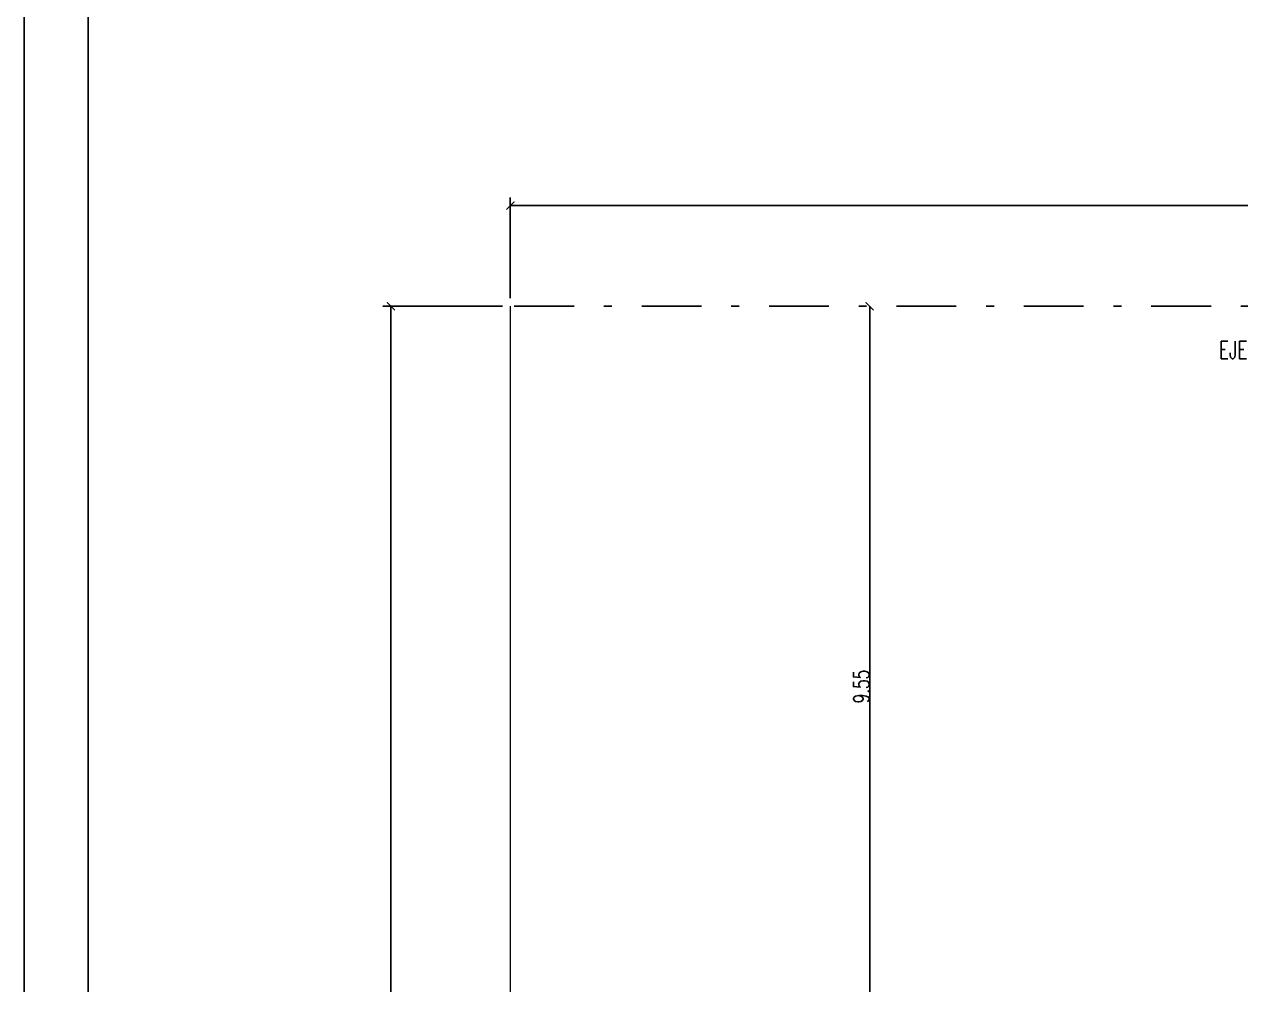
# Model space of a CAD drawing. Header units: millimetres. Extents: x 237 to 802, y 86 to 296.
# Drawn here: x 355.08 to 370.36, y 143.51 to 155.56 of the extents above; entities that cross this region are included whole.
import ezdxf

# ---------------------------------------------------------------- set-up
doc = ezdxf.new("R2010")
doc.units = ezdxf.units.MM
doc.linetypes.add('2040-Superposicion Puentes 20-21-22 con cintas TDC-023-024-025$0$DASHDOT2', pattern=[0.5, 0.25, -0.125, 0, -0.125])
doc.layers.get('Defpoints').update_dxf_attribs({"color": 254})
doc.layers.add('02', color=1, linetype='Continuous')
doc.layers.add('pl', color=7, linetype='Continuous')
doc.layers.add('06-SOLADOS', color=9, linetype='Continuous', lineweight=25)
doc.styles.add('GRAL', font='romans.shx', dxfattribs={"width": 0.7})
doc.dimstyles.new('C-100-2', dxfattribs={"dimscale": 0, "dimtxt": 0.2, "dimasz": 0.1, "dimexe": 0.1, "dimexo": 0.1, "dimgap": 0.005, "dimtad": 1, "dimzin": 0, "dimdsep": 46, "dimtxsty": 'GRAL', "dimblk1": 'ARCHTICK', "dimblk2": 'ARCHTICK', "dimsah": 1, "dimcen": 0, "dimclrd": 9, "dimclre": 9, "dimclrt": 1, "dimazin": 0, "dimtfac": 1, "dimtofl": 0, "dimtmove": 0, "dimatfit": 2, "dimldrblk": 'ARCHTICK', "dimfxl": 0, "dimtolj": 1, "dimtzin": 0, "dimarcsym": 0})

# ---------------------------------------------------------------- blocks, each defined once
blk = doc.blocks.new('_ArchTick')
at = {"color": 0, "linetype": 'ByBlock', "const_width": 0.15}
blk.add_lwpolyline([(-0.5, -0.5), (0.5, 0.5)], dxfattribs=at)
blk = doc.blocks.new('*D34')
at = {"color": 9, "lineweight": -2}
for p, q in [((361.188, 152.125), (361.188, 153.389)), ((381.188, 152.125), (381.188, 153.389)), ((361.188, 153.289), (381.188, 153.289))]:
    blk.add_line(p, q, dxfattribs=at)
at = {"layer": 'Defpoints', "color": 0}
for p in [(381.188, 153.289), (361.188, 152.025), (381.188, 152.025)]:
    blk.add_point(p, dxfattribs=at)
at = {"color": 9, "lineweight": -2, "xscale": 0.1, "yscale": 0.1, "zscale": 0.1, "rotation": 180}
blk.add_blockref('_ArchTick', (361.188, 153.289), dxfattribs=at)
at = {"color": 9, "lineweight": -2, "xscale": 0.1, "yscale": 0.1, "zscale": 0.1}
blk.add_blockref('_ArchTick', (381.188, 153.289), dxfattribs=at)
at = {"color": 1, "insert": (371.188, 153.394), "char_height": 0.2, "attachment_point": 5, "style": 'GRAL'}
blk.add_mtext('\\A1;20.00', dxfattribs=at)
blk = doc.blocks.new('*D36')
at = {"color": 9, "lineweight": -2}
for p, q in [((361.088, 152.025), (359.588, 152.025)), ((359.688, 152.025), (359.688, 110.615)), ((361.088, 110.615), (359.588, 110.615))]:
    blk.add_line(p, q, dxfattribs=at)
at = {"layer": 'Defpoints', "color": 0}
for p in [(361.188, 152.025), (359.688, 110.615), (361.188, 110.615)]:
    blk.add_point(p, dxfattribs=at)
at = {"color": 9, "lineweight": -2, "xscale": 0.1, "yscale": 0.1, "zscale": 0.1}
for p, rotation in [((359.688, 152.025), 90), ((359.688, 110.615), 270)]:
    blk.add_blockref('_ArchTick', p, dxfattribs=dict(at, rotation=rotation))
at = {"color": 1, "insert": (359.583, 131.32), "char_height": 0.2, "attachment_point": 5, "rotation": 90, "style": 'GRAL'}
blk.add_mtext('\\A1;41.41', dxfattribs=at)
blk = doc.blocks.new('*D206')
at = {"color": 9, "lineweight": -2}
blk.add_line((365.701, 142.472), (365.701, 152.025), dxfattribs=at)
at = {"layer": 'Defpoints', "color": 0}
for p in [(365.701, 152.025), (365.701, 152.025), (365.701, 142.472)]:
    blk.add_point(p, dxfattribs=at)
at = {"color": 9, "lineweight": -2, "xscale": 0.1, "yscale": 0.1, "zscale": 0.1}
for p, rotation in [((365.701, 152.025), 90), ((365.701, 142.472), 270)]:
    blk.add_blockref('_ArchTick', p, dxfattribs=dict(at, rotation=rotation))
at = {"color": 1, "insert": (365.596, 147.249), "char_height": 0.2, "attachment_point": 5, "rotation": 90, "style": 'GRAL'}
blk.add_mtext('\\A1;9.55', dxfattribs=at)

msp = doc.modelspace()

# ---------------------------------------------------------------- linework, layer by layer
at = {"color": 7, "linetype": '2040-Superposicion Puentes 20-21-22 con cintas TDC-023-024-025$0$DASHDOT2', "ltscale": 3}
msp.add_line((381.1879, 152.0253), (361.1879, 152.0253), dxfattribs=at)
at = {"layer": '06-SOLADOS', "color": 7, "lineweight": 5}
msp.add_line((361.1879, 152.0253), (361.1879, 110.4153), dxfattribs=at)
at = {"layer": 'pl'}
for p, q in [((355.0846, 133.3111), (355.0846, 167.6243)), ((355.8846, 103.8111), (355.8846, 166.8243))]:
    msp.add_line(p, q, dxfattribs=at)

# ---------------------------------------------------------------- texts
at = {"layer": '02', "style": 'GRAL', "width": 0.7}
msp.add_text('EJE MEDIANERO (CERCO VIVO H:1.60)', height=0.22, dxfattribs=at).set_placement((370.0879, 151.3648))

# ---------------------------------------------------------------- dimensions: what is measured, and where the dimension line sits
at = {"color": 9}
dim = msp.add_linear_dim(base=(381.1879, 153.2886), p1=(361.1879, 152.0253), p2=(381.1879, 152.0253), dimstyle='C-100-2', override={"dimscale": 1}, dxfattribs=at)
dim.commit()
dim.dimension.update_dxf_attribs({"geometry": '*D34', "text_midpoint": (371.1879, 153.3936)})
for base, p1, p2, picture, middle in [((359.6878, 110.6153), (361.1879, 152.0253), (361.1879, 110.6153), '*D36', (359.5828, 131.3203)), ((365.7008, 152.0253), (365.7008, 142.472), (365.7008, 152.0253), '*D206', (365.5958, 147.2486))]:
    dim = msp.add_linear_dim(base=base, p1=p1, p2=p2, angle=90, dimstyle='C-100-2', override={"dimscale": 1}, dxfattribs=at)
    dim.commit()
    dim.dimension.update_dxf_attribs({"geometry": picture, "text_midpoint": middle})

doc.saveas('drawing.dxf')
